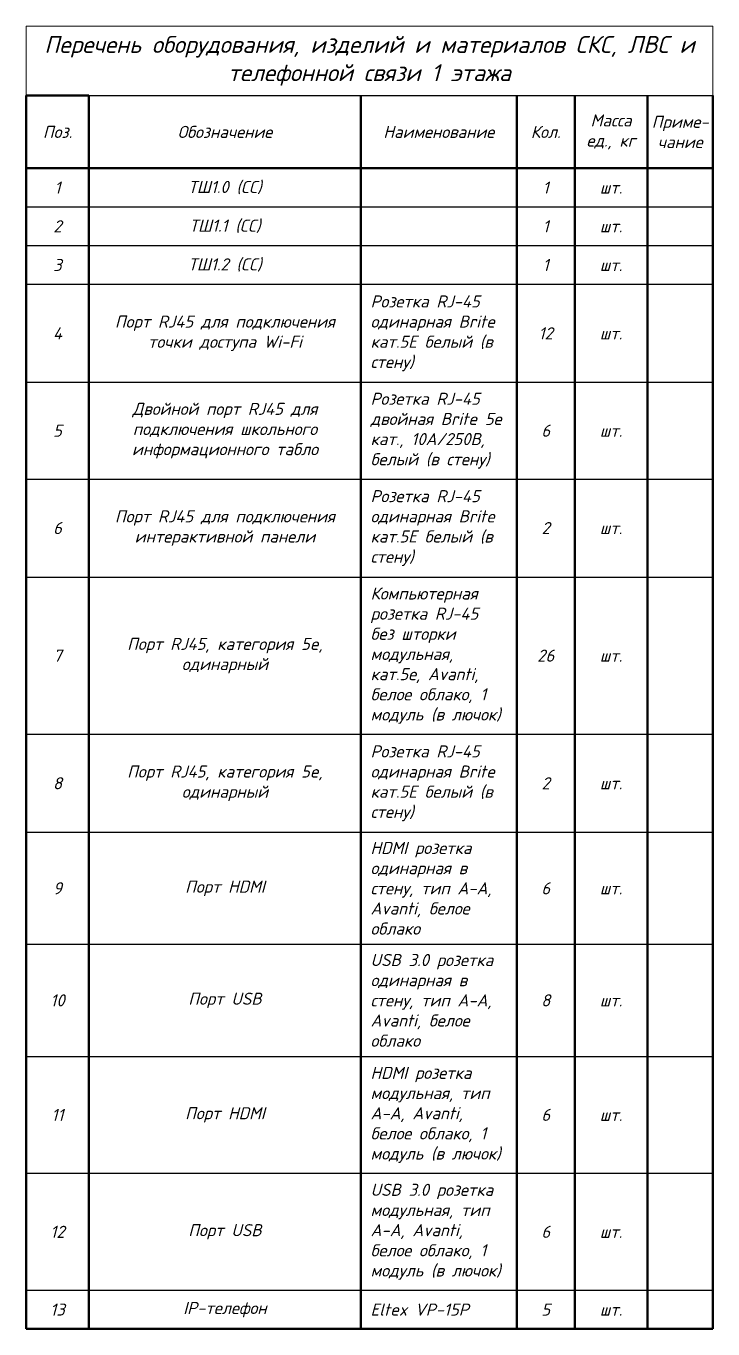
# Model space of a CAD drawing. Extents: x -260425 to 1294666, y -169889 to -2349.
# Drawn here: x 300854 to 315048, y -168181 to -141251 of the extents above; entities that cross this region are included whole.
import ezdxf

# ---------------------------------------------------------------- set-up
doc = ezdxf.new("R2010")
doc.units = 0
doc.header["$LTSCALE"] = 100
doc.layers.get('Defpoints').update_dxf_attribs({"color": 42})
doc.styles.add('1ISOCPEUR', font='isocpeui.ttf', dxfattribs={"height": 250})

# ---------------------------------------------------------------- blocks, each defined once
blk = doc.blocks.new('*T238')
at = {"color": 0, "lineweight": 50, "transparency": 16777216}
for p, q in [((0, -1438), (1300, -1438)), ((0, -1438), (0, -26930)), ((1300, -1438), (1300, -26930)), ((6919, -1438), (6919, -26930)), ((10139, -1438), (10139, -26930)), ((11339, -1438), (11339, -26930)), ((12839, -1438), (12839, -26930)), ((14195, -1438), (14195, -26930)), ((0, -2938), (14195, -2938)), ((0, -26930), (14195, -26930))]:
    blk.add_line(p, q, dxfattribs=at)
at = {"color": 0, "linetype": 'ByBlock', "lineweight": -2, "transparency": 16777216}
blk.add_line((1300, -1438), (14195, -1438), dxfattribs=at)
at = {"color": 0, "lineweight": -2, "transparency": 16777216}
for p, q in [((0, -3738), (14195, -3738)), ((0, -4538), (14195, -4538)), ((0, -5338), (14195, -5338)), ((0, -7363), (14195, -7363)), ((0, -9363), (14195, -9363)), ((0, -11388), (14195, -11388)), ((0, -14638), (14195, -14638)), ((0, -16663), (14195, -16663)), ((0, -18980), (14195, -18980)), ((0, -21297), (14195, -21297)), ((0, -23713), (14195, -23713)), ((0, -26130), (14195, -26130))]:
    blk.add_line(p, q, dxfattribs=at)
at = {"layer": 'Defpoints', "color": 8, "linetype": 'ByBlock', "lineweight": 0, "transparency": 16777216}
for p, q in [((0, 0), (14195, 0)), ((0, 0), (0, -1438)), ((14195, 0), (14195, -1438))]:
    blk.add_line(p, q, dxfattribs=at)
at = {"color": 0, "transparency": 16777216, "style": '1ISOCPEUR'}
for s, insert, char_height, width, attachment_point in [('Перечень оборудования, изделий и материалов СКС, ЛВС и телефонной связи 1 этажа', (7097, -719), 350, 13794.54, 5), ('Масса ед., кг', (12089, -2188), 250, 1100, 5), ('Приме- чание', (13517, -2188), 250, 955.55, 5), ('Поз.', (650, -2188), 250, 900, 5), ('Обозначение', (4110, -2188), 250, 5219.44, 5), ('Наименование', (8529, -2188), 250, 2819.56, 5), ('Кол.', (10739, -2188), 250, 800, 5), ('1', (650, -3338), 250, 900, 5), ('{\\C7;ТШ1.0 (СС)}', (4110, -3338), 250, 5219.44, 5), ('1', (10739, -3338), 250, 800, 5), ('шт.', (12089, -3338), 250, 1100, 5), ('2', (650, -4138), 250, 900, 5), ('{\\C7;ТШ1.1 (СС)}', (4110, -4138), 250, 5219.44, 5), ('1', (10739, -4138), 250, 800, 5), ('шт.', (12089, -4138), 250, 1100, 5), ('3', (650, -4938), 250, 900, 5), ('{\\C7;ТШ1.2 (СС)}', (4110, -4938), 250, 5219.44, 5), ('1', (10739, -4938), 250, 800, 5), ('шт.', (12089, -4938), 250, 1100, 5), ('{\\fISOCPEUR|b0|i1|c204|p34;Розетка RJ-45 одинарная Brite кат.5E белый (в стену)}', (7119, -6351), 250, 2819.56, 4), ('Порт RJ45 для подключения точки доступа Wi-Fi', (4110, -6351), 250, 5219.44, 5), ('4', (650, -6351), 250, 900, 5), ('12', (10739, -6351), 250, 800, 5), ('шт.', (12089, -6351), 250, 1100, 5), ('Двойной порт RJ45 для подключения школьного информационного табло', (4110, -8363), 250, 5219.44, 5), ('{\\fISOCPEUR|b0|i1|c204|p34;Розетка RJ-45 двойная Brite 5е кат., 10A/250В, белый (в стену)}', (7119, -8363), 250, 2819.56, 4), ('5', (650, -8363), 250, 900, 5), ('6', (10739, -8363), 250, 800, 5), ('шт.', (12089, -8363), 250, 1100, 5), ('{\\fISOCPEUR|b0|i1|c204|p34;Розетка RJ-45 одинарная Brite кат.5E белый (в стену)}', (7119, -10376), 250, 2819.56, 4), ('Порт RJ45 для подключения интерактивной панели', (4110, -10376), 250, 5219.44, 5), ('6', (650, -10376), 250, 900, 5), ('2', (10739, -10376), 250, 800, 5), ('шт.', (12089, -10376), 250, 1100, 5), ('{\\fISOCPEUR|b0|i1|c204|p34;Компьютерная розетка RJ-45 без шторки модульная, кат.5е, Avanti, белое облако, 1 модуль (в лючок)}', (7119, -13013), 250, 2819.56, 4), ('Порт RJ45, категория 5e, одинарный', (4110, -13013), 250, 5219.44, 5), ('7', (650, -13013), 250, 900, 5), ('26', (10739, -13013), 250, 800, 5), ('шт.', (12089, -13013), 250, 1100, 5), ('{\\fISOCPEUR|b0|i1|c204|p34;Розетка RJ-45 одинарная Brite кат.5E белый (в стену)}', (7119, -15651), 250, 2819.56, 4), ('Порт RJ45, категория 5e, одинарный', (4110, -15651), 250, 5219.44, 5), ('8', (650, -15651), 250, 900, 5), ('2', (10739, -15651), 250, 800, 5), ('шт.', (12089, -15651), 250, 1100, 5), ('{\\fISOCPEUR|b0|i1|c204|p34;HDMI розетка одинарная в стену, тип А-А, Avanti, белое облако}', (7119, -17822), 250, 2819.56, 4), ('9', (650, -17822), 250, 900, 5), ('Порт HDMI', (4110, -17822), 250, 5219.44, 5), ('6', (10739, -17822), 250, 800, 5), ('шт.', (12089, -17822), 250, 1100, 5), ('{\\fISOCPEUR|b0|i1|c204|p34;USB 3.0 розетка одинарная в стену, тип А-А, Avanti, белое облако}', (7119, -20138), 250, 2819.56, 4), ('10', (650, -20138), 250, 900, 5), ('Порт USB', (4110, -20138), 250, 5219.44, 5), ('8', (10739, -20138), 250, 800, 5), ('шт.', (12089, -20138), 250, 1100, 5), ('{\\fISOCPEUR|b0|i1|c204|p34;HDMI розетка модульная, тип А-А, Avanti, белое облако, 1 модуль (в лючок)}', (7119, -22505), 250, 2819.56, 4), ('Порт HDMI', (4110, -22505), 250, 5219.44, 5), ('11', (650, -22505), 250, 900, 5), ('6', (10739, -22505), 250, 800, 5), ('шт.', (12089, -22505), 250, 1100, 5), ('{\\fISOCPEUR|b0|i1|c204|p34;USB 3.0 розетка модульная, тип А-А, Avanti, белое облако, 1 модуль (в лючок) }', (7119, -24922), 250, 2819.56, 4), ('Порт USB', (4110, -24922), 250, 5219.44, 5), ('12', (650, -24922), 250, 900, 5), ('6', (10739, -24922), 250, 800, 5), ('шт.', (12089, -24922), 250, 1100, 5), ('IP-телефон ', (4110, -26530), 250, 5219.44, 5), ('13', (650, -26530), 250, 900, 5), ('{\\fISOCPEUR|b0|i1|c204|p34;Eltex VP-15P}', (7119, -26530), 250, 2819.56, 4), ('5', (10739, -26530), 250, 800, 5), ('шт.', (12089, -26530), 250, 1100, 5)]:
    blk.add_mtext(s, dxfattribs=dict(at, insert=insert, char_height=char_height, width=width, attachment_point=attachment_point))

msp = doc.modelspace()

# ---------------------------------------------------------------- block references
msp.add_blockref('*T238', (300853.7, -141251.3))

doc.saveas('drawing.dxf')
